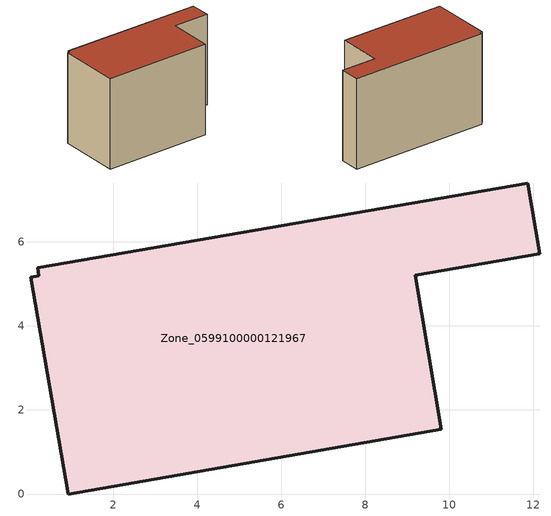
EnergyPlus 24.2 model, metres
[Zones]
Zone_0599100000121967
 floor ground (C_G): 0.2,5.38 11.87,7.4 12.15,5.72 9.18,5.2 9.81,1.54 0.92,0 0.03,5.16 0.23,5.19 z0
 wall outside (C_F): 0.03,5.16 0.92,0 9.81,1.54 9.18,5.2 12.15,5.72 11.87,7.4 0.2,5.38 0.23,5.19 0.03,5.16 z0:7.7
 roof outside (C_R): 0.2,5.38 0.23,5.19 0.03,5.16 0.92,0 9.81,1.54 9.18,5.2 12.15,5.72 11.87,7.4 z7.7
[BUILDING]
Pand.0599100000121967: North Axis=0; Terrain=City; Loads Convergence Tolerance Value=0.04; Temperature Convergence Tolerance Value=0.4; Solar Distribution=FullExterior; Maximum Number of Warmup Days=25; Minimum Number of Warmup Days=1
[Site:Location]
Rotterdam.The.Hague.AP_ZH_NLD Design_Conditions: Latitude=51.96; Longitude=4.45; Time Zone=1; Elevation=-4.5
[SITE:GROUNDTEMPERATURE:BUILDINGSURFACE]
18, 18, 18, 18, 18, 18, 18, 18, 18, 18, 18, 18
[MATERIAL] Thermal Absorptance=0.9; Solar Absorptance=0.7; Visible Absorptance=0.7
Name | Roughness | Thickness | Conductivity | Density | Specific Heat
G.TI.1975-1991 | MediumSmooth | 0.15 | 0.288461 | 540 | 1210
F.TI.1975-1991 | Rough | 0.3 | 0.230769 | 1920 | 840
R.TI.1975-1991 | MediumRough | 0.2 | 0.153846 | 1500 | 1000
[CONSTRUCTION]
C_G: G.TI.1975-1991
C_F: F.TI.1975-1991
C_R: R.TI.1975-1991
[ZONE]
Zone_0599100000121967: Type=1; Multiplier=1; Ceiling Height=Autocalculate; Volume=Autocalculate; Floor Area=autocalculate; Part of Total Floor Area=Yes
[ZONEINFILTRATION:DESIGNFLOWRATE]
Infil_Zone_0599100000121967: Zone or ZoneList or Space or SpaceList=Zone_0599100000121967; Schedule=AlwaysOn; Design Flow Rate Calculation Method=Flow/Area; Flow Rate per Floor Area=0.003; Constant Term Coefficient=1; Temperature Term Coefficient=0; Velocity Term Coefficient=0; Velocity Squared Term Coefficient=0
[HVACTEMPLATE:ZONE:IDEALLOADSAIRSYSTEM]
Zone_0599100000121967: Maximum Heating Supply Air Temperature=50; Minimum Cooling Supply Air Temperature=13; Maximum Heating Supply Air Humidity Ratio=0.0156; Minimum Cooling Supply Air Humidity Ratio=0.0077; Heating Limit=NoLimit; Cooling Limit=NoLimit; Dehumidification Control Type=ConstantSensibleHeatRatio; Cooling Sensible Heat Ratio=0.7; Dehumidification Setpoint=60; Humidification Control Type=None; Humidification Setpoint=30; Outdoor Air Method=None; Outdoor Air Flow Rate per Person=0.00944; Outdoor Air Flow Rate per Zone Floor Area=0; Outdoor Air Flow Rate per Zone=0; Demand Controlled Ventilation Type=None; Outdoor Air Economizer Type=NoEconomizer; Heat Recovery Type=None; Sensible Heat Recovery Effectiveness=0.7; Latent Heat Recovery Effectiveness=0.65
[ZONECONTROL:THERMOSTAT]
ThermostatControl_Zone_0599100000121967: Zone or ZoneList=Zone_0599100000121967; Control Type Schedule=DualSetpointControlType; Control 1=Thermostat_Zone_0599100000121967; Temperature Difference Between Cutout And Setpoint=0
[THERMOSTATSETPOINT:DUALSETPOINT]
Thermostat_Zone_0599100000121967: Heating Setpoint Temperature Schedule=HeatingSetpoint_Zone_0599100000121967; Cooling Setpoint Temperature Schedule=CoolingSetpoint_Zone_0599100000121967
[SCHEDULE:COMPACT]
HeatingSetpoint_Zone_0599100000121967: Through: 12/31, For: AllDays, Until: 24:00, 21
CoolingSetpoint_Zone_0599100000121967: Through: 12/31, For: AllDays, Until: 24:00, 24
DualSetpointControlType: Through: 12/31, For: AllDays, Until: 24:00, 4
AlwaysOn: Through: 12/31, For: AllDays, Until: 24:00, 1
